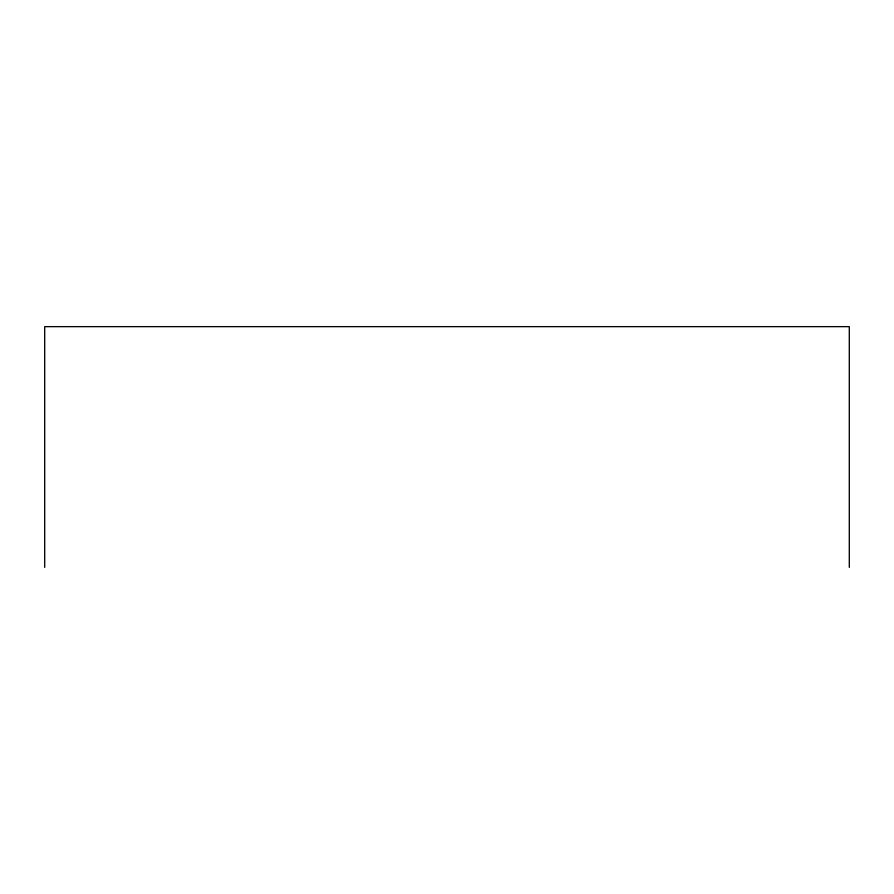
<?xml version="1.0" encoding="UTF-8"?>
<svg xmlns="http://www.w3.org/2000/svg" width="894" height="894" viewBox="0 0 894 894"><rect width="100%" height="100%" fill="white"/><g stroke="black" fill="none" stroke-linecap="round" stroke-linejoin="round"><path stroke-width="1.34" d="M849.3 567.355L849.3 326.645L44.7 326.645L44.7 567.355"/></g></svg>
